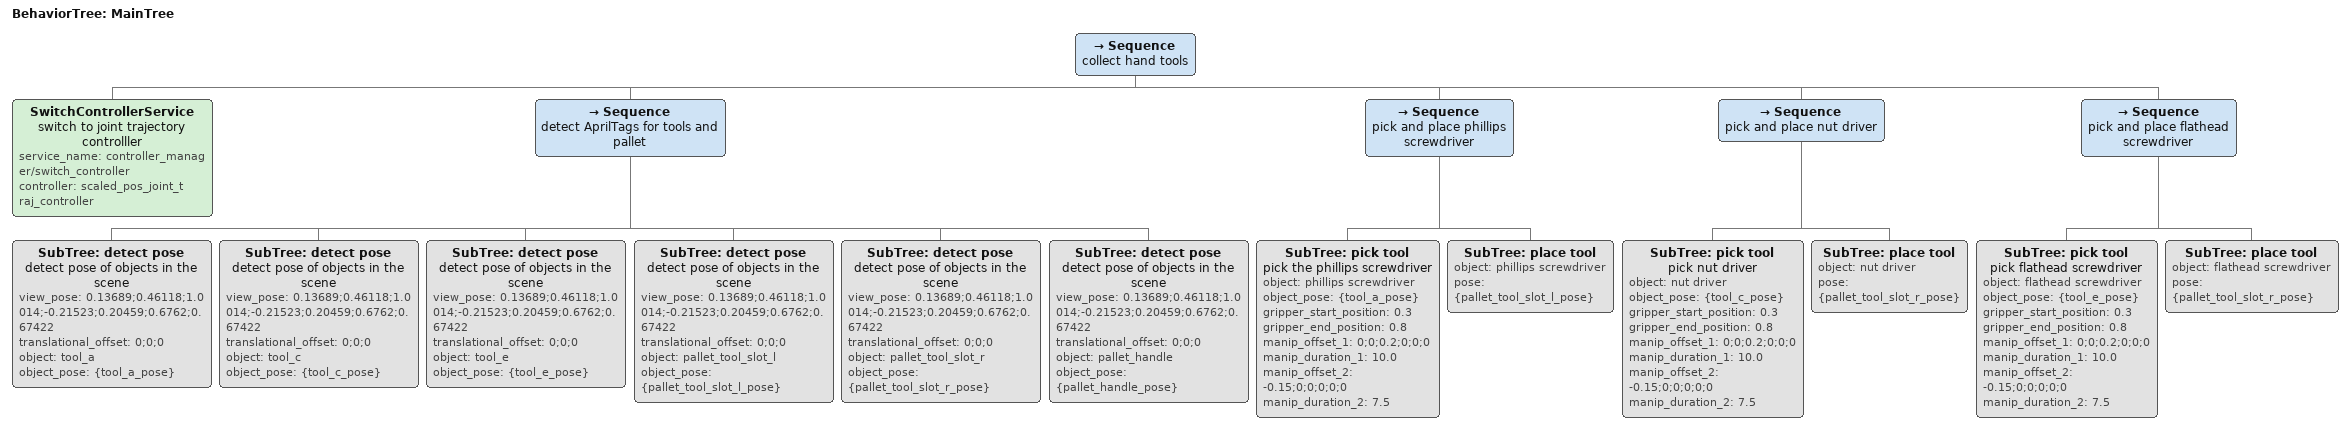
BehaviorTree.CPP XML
<root main_tree_to_execute="MainTree">
    <BehaviorTree ID="MainTree">
        <Sequence name="collect hand tools">
            <SwitchControllerService
                name="switch to joint trajectory controlller"
                service_name="controller_manager/switch_controller"
                controller="scaled_pos_joint_traj_controller"
            />
            <Sequence name="detect AprilTags for tools and pallet">
                <SubTree
                    ID="detect pose"
                    name="detect pose of objects in the scene"
                    view_pose="0.13689;0.46118;1.0014;-0.21523;0.20459;0.6762;0.67422"
                    translational_offset="0;0;0"
                    object="tool_a"
                    object_pose="{tool_a_pose}"
                />
                <SubTree
                    ID="detect pose"
                    name="detect pose of objects in the scene"
                    view_pose="0.13689;0.46118;1.0014;-0.21523;0.20459;0.6762;0.67422"
                    translational_offset="0;0;0"
                    object="tool_c"
                    object_pose="{tool_c_pose}"
                />
                <SubTree
                    ID="detect pose"
                    name="detect pose of objects in the scene"
                    view_pose="0.13689;0.46118;1.0014;-0.21523;0.20459;0.6762;0.67422"
                    translational_offset="0;0;0"
                    object="tool_e"
                    object_pose="{tool_e_pose}"
                />
                <SubTree
                    ID="detect pose"
                    name="detect pose of objects in the scene"
                    view_pose="0.13689;0.46118;1.0014;-0.21523;0.20459;0.6762;0.67422"
                    translational_offset="0;0;0"
                    object="pallet_tool_slot_l"
                    object_pose="{pallet_tool_slot_l_pose}"
                />

                <SubTree
                    ID="detect pose"
                    name="detect pose of objects in the scene"
                    view_pose="0.13689;0.46118;1.0014;-0.21523;0.20459;0.6762;0.67422"
                    translational_offset="0;0;0"
                    object="pallet_tool_slot_r"
                    object_pose="{pallet_tool_slot_r_pose}"
                />

                <SubTree
                    ID="detect pose"
                    name="detect pose of objects in the scene"
                    view_pose="0.13689;0.46118;1.0014;-0.21523;0.20459;0.6762;0.67422"
                    translational_offset="0;0;0"
                    object="pallet_handle"
                    object_pose="{pallet_handle_pose}"
                />

            </Sequence>
            <Sequence name="pick and place phillips screwdriver">
                <SubTree
                    ID="pick tool"
                    name="pick the phillips screwdriver"
                    object="phillips screwdriver"
                    object_pose="{tool_a_pose}"
                    gripper_start_position="0.3"
                    gripper_end_position="0.8"
                    manip_offset_1="0;0;0.2;0;0;0"
                    manip_duration_1="10.0"
                    manip_offset_2="-0.15;0;0;0;0;0"
                    manip_duration_2="7.5"
                />

                <SubTree
                    ID="place tool"
                    object="phillips screwdriver"
                    pose="{pallet_tool_slot_l_pose}"
                />
            </Sequence>

            <Sequence name="pick and place nut driver">
                <SubTree
                    ID="pick tool"
                    name="pick nut driver"
                    object="nut driver"
                    object_pose="{tool_c_pose}"
                    gripper_start_position="0.3"
                    gripper_end_position="0.8"
                    manip_offset_1="0;0;0.2;0;0;0"
                    manip_duration_1="10.0"
                    manip_offset_2="-0.15;0;0;0;0;0"
                    manip_duration_2="7.5"
                />
                <SubTree
                    ID="place tool"
                    object="nut driver"
                    pose="{pallet_tool_slot_r_pose}"
                />
            </Sequence>

            <Sequence name="pick and place flathead screwdriver">
                <SubTree
                    ID="pick tool"
                    name="pick flathead screwdriver"
                    object="flathead screwdriver"
                    object_pose="{tool_e_pose}"
                    gripper_start_position="0.3"
                    gripper_end_position="0.8"
                    manip_offset_1="0;0;0.2;0;0;0"
                    manip_duration_1="10.0"
                    manip_offset_2="-0.15;0;0;0;0;0"
                    manip_duration_2="7.5"
                />
                <SubTree
                    ID="place tool"
                    object="flathead screwdriver"
                    pose="{pallet_tool_slot_r_pose}"
                />

            </Sequence>

        </Sequence>
    </BehaviorTree>
</root>
